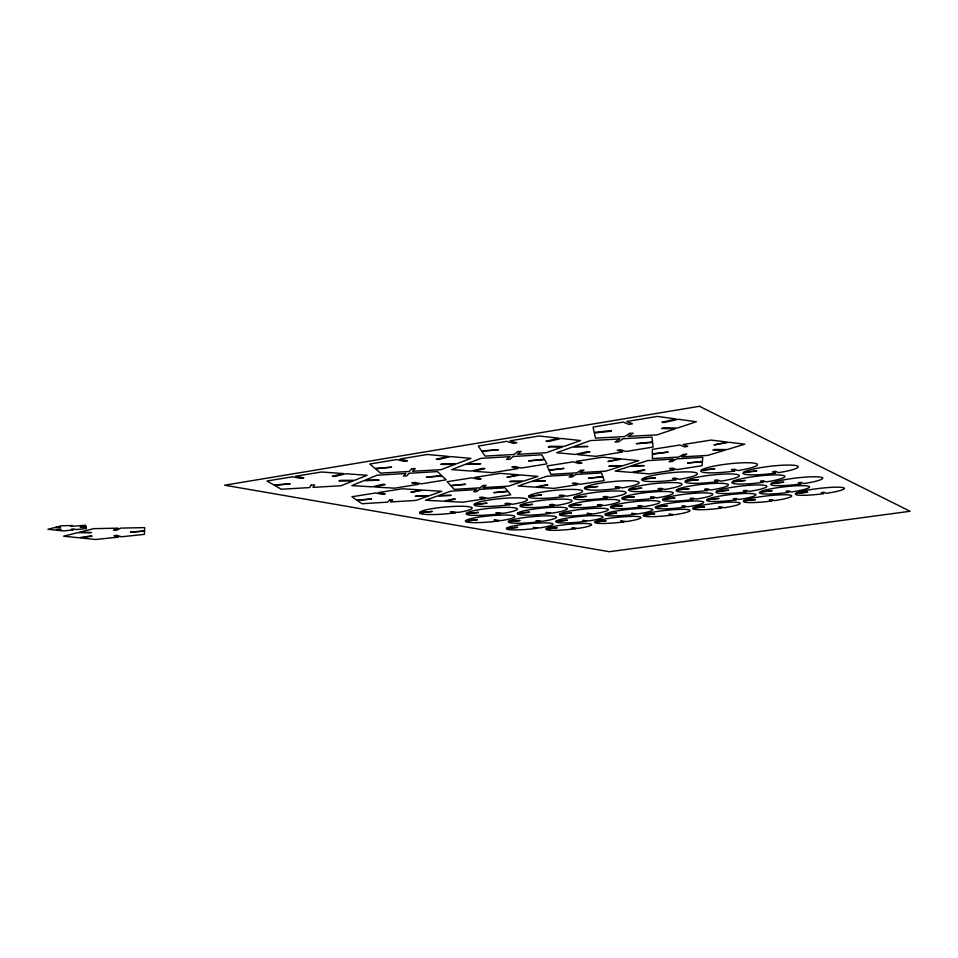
<?xml version="1.0" encoding="UTF-8"?>
<svg xmlns="http://www.w3.org/2000/svg" width="958" height="958" viewBox="0 0 958 958"><rect width="100%" height="100%" fill="white"/><g stroke="black" fill="none" stroke-linecap="round" stroke-linejoin="round"><path stroke-width="1.44" d="M687.664 462.965L702.406 461.828L702.082 465.72L676.971 469.6L672.444 468.115L669.486 468.57L674.049 470.055L649.296 473.887L633.382 472.569L644.89 470.091L642.998 469.935L631.478 472.414L615.12 471.073L630.125 466.235L644.171 465.624L631.909 465.66L647.404 460.666L673.678 459.086L669.127 461.696L672.181 461.516L676.743 458.894L702.789 457.325L702.454 461.361L687.664 462.965M144.538 531.235L144.407 534.372L121.45 536.791L116.984 535.378L114.122 535.678L118.612 537.091L95.704 539.498L80.819 537.965L92.1 536.181L90.244 535.977L78.939 537.773L63.587 536.193L77.622 532.672L91.393 532.588L79.382 532.241L93.716 528.648L117.93 528.157L113.607 530.241L116.553 530.181L120.9 528.097L144.682 527.619L144.55 530.84L130.36 532.145L144.538 531.235M667.918 452.128L652.386 454.296L652.41 458.571L678.671 457.062L683.629 454.343L686.73 454.176L681.749 456.894L707.77 455.397L724.955 450.2L712.872 450.116L714.919 449.494L727.014 449.577L744.761 444.201L729.122 442.285L714.093 444.907L727.254 442.057L711.123 440.081L683.174 444.5L687.772 446.368L684.539 446.883L679.917 445.015L652.374 449.35L652.386 453.793L667.918 452.128M432.01 511.476L419.592 512.913A26.381 3.449 -5.1 0 0 455.649 512.769L450.476 511.788L458.187 512.398A26.381 3.449 -5.1 0 0 460.032 506.255A26.381 3.449 -5.1 0 0 419.604 512.53L432.01 511.476M478.401 512.41L466.235 513.811A25.698 3.281 -5.3 0 0 500.699 513.668L495.957 512.71L503.201 513.296A25.698 3.281 -5.3 0 0 506.243 507.345A25.698 3.281 -5.3 0 0 466.33 513.44L478.401 512.41M477.144 519.847L465.408 521.188A24.8 3.054 -5.3 0 0 498.699 520.936L494.112 520.062L501.118 520.589A24.8 3.054 -5.3 0 0 504.004 515.033A24.8 3.054 -5.3 0 0 465.504 520.853L477.144 519.847M486.856 503.201L474.186 504.674A26.716 3.545 -5.4 0 0 509.884 504.662L505.022 503.609L507.644 503.213L512.494 504.267A26.716 3.545 -5.4 0 0 515.919 497.825A26.716 3.545 -5.4 0 0 474.306 504.279L486.856 503.201M519.787 520.529L508.279 521.847A24.201 2.91 -5.5 0 0 540.18 521.583L535.965 520.745L542.563 521.248A24.201 2.91 -5.5 0 0 546.467 515.847A24.201 2.91 -5.5 0 0 508.435 521.511L519.787 520.529M517.536 527.343L506.423 528.6A23.399 2.718 -5.5 0 0 537.294 528.253L533.199 527.487L539.594 527.93A23.399 2.718 -5.5 0 0 543.306 522.876A23.399 2.718 -5.5 0 0 506.566 528.289L517.536 527.343M532.468 504.363L520.074 505.788A26.046 3.365 -5.6 0 0 554.179 505.764L549.736 504.746L552.323 504.363L556.742 505.393A26.046 3.365 -5.6 0 0 561.316 499.13A26.046 3.365 -5.6 0 0 520.266 505.405L532.468 504.363M529.283 512.183L517.344 513.548A25.124 3.137 -5.6 0 0 550.287 513.404L545.988 512.482L552.766 513.045A25.124 3.137 -5.6 0 0 557.077 507.225A25.124 3.137 -5.6 0 0 517.524 513.189L529.283 512.183M541.474 494.975L528.577 496.46A27.087 3.64 -5.7 0 0 563.879 496.579L559.34 495.454L562.035 495.058L566.561 496.184A27.087 3.64 -5.7 0 0 571.591 489.406A27.087 3.64 -5.7 0 0 528.792 496.052L541.474 494.975M311.254 485.095L309.626 487.586L281.245 489.251L274.671 485.431L290.25 483.766L273.88 484.976L267.043 481.012L292.561 476.785L300.848 478.401L303.854 477.91L295.591 476.282L321.493 471.995L343.383 473.575L332.366 476.282L334.905 476.461L345.922 473.755L367.13 475.276L354.616 480.305L340.353 480.365L338.916 480.952L353.179 480.88L341.072 485.742L312.955 487.382L314.607 484.904L311.254 485.095M556.921 527.822L546.012 529.044A22.884 2.599 -5.7 0 0 575.674 528.708L571.902 527.954L577.937 528.397A22.884 2.599 -5.7 0 0 582.5 523.463A22.884 2.599 -5.7 0 0 546.216 528.744L556.921 527.822M571.207 513.069L559.508 514.398A24.537 2.982 -5.8 0 0 591.074 514.242L587.134 513.344L593.505 513.895A24.537 2.982 -5.8 0 0 598.786 508.231A24.537 2.982 -5.8 0 0 559.747 514.051L571.207 513.069M567.196 520.206L555.891 521.487A23.699 2.79 -5.7 0 0 586.452 521.248L582.62 520.41L588.811 520.901A23.699 2.79 -5.7 0 0 593.804 515.62A23.699 2.79 -5.7 0 0 556.131 521.164L567.196 520.206M586.284 496.364L573.674 497.813A26.417 3.461 -5.9 0 0 607.384 497.909L603.253 496.819L605.911 496.436L610.006 497.525A26.417 3.461 -5.9 0 0 616.15 490.963A26.417 3.461 -5.9 0 0 573.95 497.418L586.284 496.364M581.135 504.567L568.98 505.956A25.459 3.209 -5.8 0 0 601.564 505.932L597.553 504.938L600.103 504.555L604.103 505.561A25.459 3.209 -5.8 0 0 609.863 499.453A25.459 3.209 -5.8 0 0 569.244 505.584L581.135 504.567M597.6 486.508L584.464 488.029A27.495 3.748 -5.9 0 0 619.347 488.293L615.156 487.083L617.91 486.676L622.101 487.873A27.495 3.748 -5.9 0 0 628.831 480.76A27.495 3.748 -5.9 0 0 584.787 487.598L597.6 486.508M405.725 473.48L403.474 476.09L406.791 475.886L409.066 473.288L437.399 471.576L441.614 475.551L426.358 477.216L442.093 476.018L446.153 479.838L421.604 483.802L414.67 482.377L411.784 482.844L418.742 484.269L394.54 488.173L374.65 486.987L385.092 484.485L382.721 484.341L372.279 486.844L351.802 485.622L363.561 480.784L379.105 480.09L364.962 480.209L377.129 475.204L405.725 473.48M605.923 520.853L594.846 522.11A23.184 2.658 -5.9 0 0 624.185 521.859L620.676 521.056L626.508 521.535A23.184 2.658 -5.9 0 0 632.328 516.374A23.184 2.658 -5.9 0 0 595.122 521.787L605.923 520.853M622.317 505.644L610.414 506.998A24.884 3.054 -6 0 0 641.62 506.95L637.968 505.992L640.483 505.632L644.123 506.59A24.884 3.054 -6 0 0 650.805 500.663A24.884 3.054 -6 0 0 610.749 506.638L622.317 505.644M616.509 513.117L605.025 514.422A24.022 2.85 -5.9 0 0 635.25 514.278L631.681 513.392L637.669 513.931A24.022 2.85 -5.9 0 0 643.968 508.399A24.022 2.85 -5.9 0 0 605.336 514.087L616.509 513.117M641.549 488.137L628.711 489.622A26.824 3.545 -6.1 0 0 661.99 489.849L658.206 488.688L660.924 488.281L664.696 489.454A26.824 3.545 -6.1 0 0 672.48 482.569A26.824 3.545 -6.1 0 0 629.095 489.203L641.549 488.137M411.808 468.761L409.186 471.468L380.494 473.108L375.548 468.893L391.606 467.169L374.949 468.39L369.8 464.007L396.732 459.553L404.264 461.373L407.425 460.858L399.929 459.026L427.28 454.499L448.248 456.367L436.261 459.253L438.692 459.469L450.679 456.583L470.989 458.379L456.571 463.792L442.464 463.78L440.812 464.402L454.906 464.426L440.955 469.659L412.551 471.276L415.197 468.57L411.808 468.761M634.328 496.747L621.958 498.16A25.842 3.293 -6.1 0 0 654.158 498.256L650.458 497.19L653.069 496.807L656.757 497.873A25.842 3.293 -6.1 0 0 664.05 491.478A25.842 3.293 -6.1 0 0 622.317 497.777L634.328 496.747M655.284 477.814L641.896 479.359A27.962 3.844 -6.2 0 0 676.312 479.766L672.48 478.485L675.318 478.066L679.138 479.347A27.962 3.844 -6.2 0 0 687.664 471.875A27.962 3.844 -6.2 0 0 642.315 478.904L655.284 477.814M389.738 500.004L387.595 502.148L362.028 503.728L357.346 500.483L371.572 498.974L356.783 500.1L351.921 496.735L375.62 492.999L382.458 494.34L385.248 493.897L378.422 492.556L402.444 488.772L421.304 489.993L410.85 492.364L423.496 490.125L441.83 491.31L429.424 495.669L416.778 495.801L415.353 496.316L427.986 496.172L415.94 500.411L390.589 501.968L392.756 499.825L389.738 500.004M654.565 513.943L643.309 515.212A23.507 2.718 -6.1 0 0 672.312 515.057L669.055 514.195L674.695 514.721A23.507 2.718 -6.1 0 0 681.785 509.333A23.507 2.718 -6.1 0 0 643.668 514.877L654.565 513.943M674.731 498.028L662.625 499.405A25.267 3.125 -6.2 0 0 693.436 499.477L690.083 498.447L692.658 498.076L695.999 499.106A25.267 3.125 -6.2 0 0 704.166 492.903A25.267 3.125 -6.2 0 0 663.044 499.034L674.731 498.028M667.031 505.86L655.356 507.189A24.381 2.91 -6.2 0 0 685.221 507.153L681.928 506.207L684.419 505.848L687.688 506.794A24.381 2.91 -6.2 0 0 695.364 501.01A24.381 2.91 -6.2 0 0 655.751 506.842L667.031 505.86M698.298 479.695L685.21 481.203A27.291 3.628 -6.4 0 0 718.045 481.575L714.608 480.341L717.41 479.922L720.823 481.167A27.291 3.628 -6.4 0 0 730.331 473.947A27.291 3.628 -6.4 0 0 685.7 480.76L698.298 479.695M688.898 488.724L676.3 490.173A26.273 3.365 -6.3 0 0 708.082 490.388L704.705 489.263L707.387 488.867L710.752 489.993A26.273 3.365 -6.3 0 0 719.638 483.299A26.273 3.365 -6.3 0 0 676.755 489.766L688.898 488.724M509.812 456.679L506.495 459.505L509.86 459.313L513.189 456.475L541.845 454.799L544.324 459.169L528.588 460.894L544.611 459.672L546.982 463.876L521.14 468.055L514.913 466.45L511.871 466.941L518.122 468.534L492.663 472.653L473.551 471.228L484.88 468.558L482.604 468.39L471.264 471.061L451.589 469.6L465.193 464.391L480.808 463.732L466.809 463.768L480.892 458.367L509.812 456.679M714.644 468.857L700.993 470.45A28.465 3.928 -6.5 0 0 734.906 471.013L731.457 469.636L734.379 469.204L737.816 470.57A28.465 3.928 -6.5 0 0 748.222 462.726A28.465 3.928 -6.5 0 0 701.531 469.959L714.644 468.857M476.437 489.574L473.791 491.813L476.785 491.622L479.455 489.382L504.998 487.778L507.776 491.143L493.825 492.651L508.099 491.538L510.782 494.783L487.957 498.316L482.149 497.13L479.467 497.549L485.299 498.735L462.774 502.22L445.386 501.309L455.325 499.094L453.254 498.986L443.326 501.19L425.484 500.256L437.207 496.04L451.158 495.37L438.608 495.537L450.691 491.203L476.437 489.574M517.799 451.541L514.075 454.487L485.083 456.092L481.946 451.457L498.519 449.673L481.575 450.895L478.305 446.057L506.77 441.351L513.44 443.398L516.793 442.847L510.147 440.788L539.079 435.998L558.993 438.189L545.928 441.291L548.239 441.53L561.292 438.441L580.572 440.56L564.046 446.404L550.131 446.284L548.239 446.967L562.13 447.075L546.168 452.715L517.464 454.296L521.224 451.35L517.799 451.541M483.024 485.514L480.018 487.838L454.212 489.382L450.931 485.838L465.552 484.281L450.535 485.407L447.135 481.718L472.019 477.803L478.198 479.299L481.12 478.832L474.964 477.335L500.196 473.36L518.254 474.797L506.974 477.324L520.35 474.964L537.893 476.377L523.858 481.048L511.368 481.108L509.752 481.658L522.23 481.587L508.626 486.113L483.048 487.658L486.065 485.335L483.024 485.514M704.37 506.866L692.921 508.159A23.866 2.778 -6.3 0 0 721.578 508.099L718.596 507.189L721.051 506.842L724.02 507.752A23.866 2.778 -6.3 0 0 732.439 502.136A23.866 2.778 -6.3 0 0 693.364 507.812L704.37 506.866M728.451 490.221L716.129 491.634A25.686 3.197 -6.5 0 0 746.533 491.825L743.492 490.724L746.138 490.352L749.156 491.442A25.686 3.197 -6.5 0 0 758.868 484.952A25.686 3.197 -6.5 0 0 716.644 491.238L728.451 490.221M718.775 498.435L706.896 499.789A24.764 2.982 -6.4 0 0 736.379 499.848L733.385 498.843L735.936 498.483L738.917 499.489A24.764 2.982 -6.4 0 0 748.018 493.43A24.764 2.982 -6.4 0 0 707.375 499.417L718.775 498.435M756.652 471.013L743.324 472.557A27.806 3.712 -6.7 0 0 775.657 473.06L772.591 471.755L775.465 471.324L778.507 472.641A27.806 3.712 -6.7 0 0 789.847 465.073A27.806 3.712 -6.7 0 0 743.923 472.09L756.652 471.013M744.941 480.485L732.128 481.958A26.74 3.449 -6.6 0 0 763.454 482.305L760.413 481.108L763.179 480.7L766.184 481.91A26.74 3.449 -6.6 0 0 776.758 474.893A26.74 3.449 -6.6 0 0 732.69 481.527L744.941 480.485M619.587 438.944L615.108 442.033L618.497 441.842L622.999 438.752L651.967 437.099L652.518 441.913L636.28 443.698L652.578 442.464L653.093 447.087L625.849 451.481L620.401 449.685L617.203 450.212L622.676 451.996L595.84 456.331L577.626 454.655L589.924 451.805L587.757 451.601L575.447 454.451L556.67 452.727L572.285 447.099L587.972 446.488L574.165 446.428L590.344 440.608L619.587 438.944M572.68 474.701L569.124 477.12L572.142 476.928L575.722 474.509L601.516 472.917L602.81 476.605L588.452 478.162L602.965 477.024L604.211 480.593L580.285 484.293L575.087 482.964L572.273 483.395L577.494 484.724L553.892 488.376L537.199 487.275L547.892 484.94L545.904 484.796L535.211 487.143L518.062 486.005L531.367 481.491L545.365 480.844L532.947 480.952L546.659 476.306L572.68 474.701M755.347 499.621L743.707 500.938A24.261 2.826 -6.5 0 0 771.992 500.974L769.298 500.004L771.801 499.657L774.483 500.627A24.261 2.826 -6.5 0 0 784.291 494.747A24.261 2.826 -6.5 0 0 744.234 500.579L755.347 499.621M783.608 482.209L771.058 483.646A26.153 3.257 -6.7 0 0 801.02 483.958L798.313 482.796L801.032 482.413L803.714 483.574A26.153 3.257 -6.7 0 0 815.054 476.773A26.153 3.257 -6.7 0 0 771.681 483.227L783.608 482.209M771.849 490.807L759.766 492.184A25.195 3.042 -6.6 0 0 788.841 492.364L786.159 491.298L788.757 490.927L791.428 491.993A25.195 3.042 -6.6 0 0 802.05 485.658A25.195 3.042 -6.6 0 0 760.341 491.801L771.849 490.807M629.669 433.363L624.736 436.573L595.445 438.141L594.343 433.028L611.455 431.184L611.372 430.561L594.211 432.417L593.05 427.076L623.191 422.083L628.891 424.394L632.436 423.807L626.76 421.496L657.404 416.431L676.109 418.969L661.87 422.286L664.038 422.574L678.276 419.269L696.358 421.736L677.498 428.034L663.834 427.819L661.679 428.549L675.33 428.765L657.14 434.848L628.161 436.393L633.13 433.184L629.669 433.363M580.871 470.318L576.932 472.821L550.886 474.354L549.162 470.462L564.034 468.39L548.958 469.995L547.162 465.947L573.315 461.816L578.764 463.492L581.841 463.013L576.417 461.337L602.953 457.146L620.113 458.846L607.923 461.516L622.101 459.038L638.746 460.69L622.94 465.696L610.629 465.684L608.809 466.271L621.107 466.283L605.791 471.132L579.985 472.641L583.937 470.139L580.871 470.318M807.606 492.184L795.775 493.526A24.68 2.886 -6.7 0 0 823.652 493.681L821.257 492.651L823.82 492.292L826.203 493.322A24.68 2.886 -6.7 0 0 837.472 487.179A24.68 2.886 -6.7 0 0 796.397 493.154L807.606 492.184M72.233 525.547L70.617 526.397L85.657 525.283L85.969 526.72L80.137 527.08L86.052 527.116L86.352 528.517L76.257 529.582L74.269 528.984L71.431 529.283L73.431 529.882L63.336 530.96L56.618 530.229L61.192 529.499L59.3 529.283L54.726 530.025L47.9 529.295L53.899 527.75L60.522 527.463L55.6 527.307L61.659 525.75L72.233 525.547M699.496 406.288L224.639 485.203L609.312 551.712L910.1 511.261L699.496 406.288"/></g></svg>
